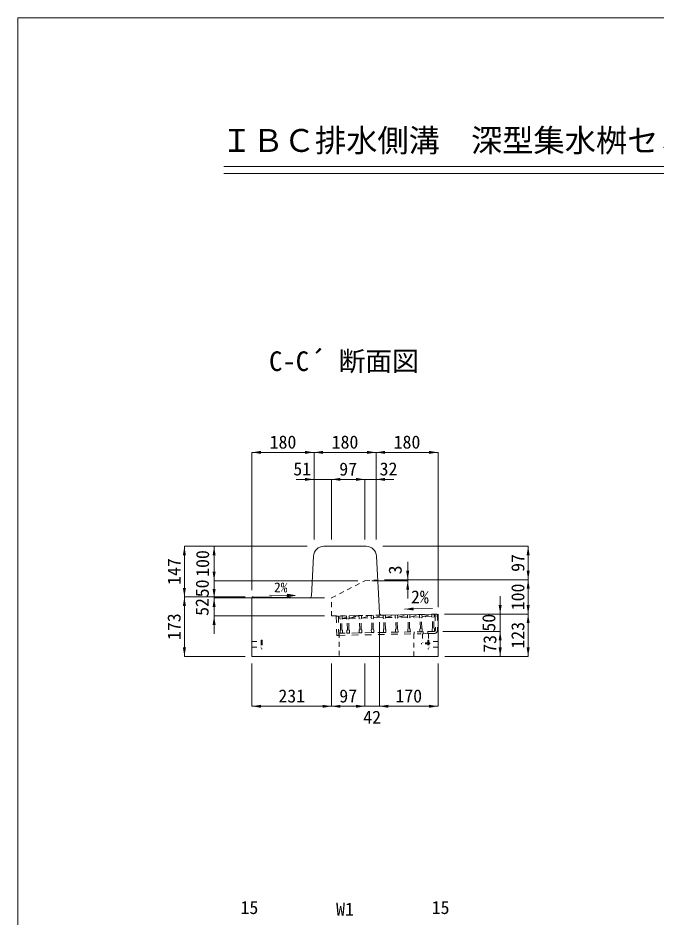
# Model space of a CAD drawing. Units: millimetres at full size. Extents: x 5964 to 125098, y -10801 to 28073.
# Drawn here: x 66871 to 68723, y 2491 to 5102 of the extents above; entities that cross this region are included whole.
import ezdxf
from ezdxf.enums import TextEntityAlignment as Align

# ---------------------------------------------------------------- set-up
doc = ezdxf.new("R2010")
doc.units = ezdxf.units.MM
doc.header["$LTSCALE"] = 19
doc.linetypes.add('USER1', pattern=[1.35, 0.75, -0.6])
doc.linetypes.add('USER3', pattern=[2, 1, -1])
for name, color, linetype, lineweight in [('0_2', 7, 'Continuous', 20), ('インサート', 3, 'USER1', 9), ('グレーチング', 7, 'USER1', 5), ('寸法引出', 7, 'Continuous', 9), ('寸法線', 7, 'Continuous', 9), ('本体', 2, 'Continuous', 9), ('枠', 5, 'Continuous', 5)]:
    doc.layers.add(name, color=color, linetype=linetype, lineweight=lineweight)
doc.styles.add('ＭＳ ゴシック', font='')
doc.styles.get('ＭＳ ゴシック').set_extended_font_data('MS Gothic')

# ---------------------------------------------------------------- blocks, each defined once
blk = doc.blocks.new('filled_arrow')
at = {"color": 0, "linetype": 'Continuous', "lineweight": -2}
blk.add_solid([(7.5, 1.25), (0, 0), (7.5, -1.25)], dxfattribs=at)

msp = doc.modelspace()

# ---------------------------------------------------------------- hatches: boundary and pattern name
at = {"layer": '寸法引出'}
msp.add_hatch(color=256, dxfattribs=at).paths.add_polyline_path([(67652.63, 3428.28), (67652.5, 3420.78), (67675.06, 3424.14)])

# ---------------------------------------------------------------- linework, layer by layer
at = {"layer": '0_2'}
for p, q in [((67468.14, 4669.84), (69902.6, 4669.84)), ((67468.14, 4649.84), (69902.6, 4649.84))]:
    msp.add_line(p, q, dxfattribs=at)
at = {"layer": 'インサート'}
for p, q in [((67549.93, 3290.79), (67576.93, 3290.79)), ((67576.93, 3294.79), (67576.93, 3269.79)), ((67576.93, 3294.79), (67579.93, 3294.79)), ((67579.93, 3294.79), (67579.93, 3269.79)), ((68062.04, 3313.71), (68045.05, 3313.37)), ((68045.05, 3313.37), (68045.59, 3286.37)), ((68062.93, 3294.79), (68059.93, 3294.79)), ((68059.93, 3294.79), (68059.93, 3269.79)), ((68062.04, 3313.71), (68062.58, 3286.71)), ((68062.93, 3294.79), (68062.93, 3269.79)), ((68089.93, 3290.79), (68062.93, 3290.79)), ((67549.93, 3273.79), (67576.93, 3273.79)), ((67576.93, 3269.79), (67579.93, 3269.79)), ((68066.58, 3286.79), (68041.59, 3286.29)), ((68041.59, 3286.29), (68041.65, 3283.29)), ((68066.64, 3283.79), (68041.65, 3283.29)), ((68062.93, 3269.79), (68059.93, 3269.79)), ((68089.93, 3273.79), (68062.93, 3273.79)), ((68066.58, 3286.79), (68066.64, 3283.79))]:
    msp.add_line(p, q, dxfattribs=at)
at = {"layer": 'グレーチング', "linetype": 'USER3'}
for p, q in [((67804.73, 3364.57), (68087.67, 3370.23)), ((67972.93, 3360.93), (68001.09, 3368.5)), ((68001.09, 3368.5), (68001.25, 3360.5)), ((68008.09, 3368.64), (68008.25, 3360.64)), ((68008.23, 3361.64), (68036.38, 3369.2)), ((68036.38, 3369.2), (68036.54, 3361.2)), ((68043.38, 3369.34), (68043.54, 3361.34)), ((68043.52, 3362.34), (68071.67, 3369.91)), ((68071.67, 3369.91), (68071.83, 3361.91)), ((68078.67, 3370.05), (68078.83, 3362.05)), ((68081.67, 3370.11), (68082.59, 3324.12)), ((68087.67, 3370.23), (68088.59, 3324.24)), ((67800.73, 3364.49), (67794.73, 3364.37)), ((67794.73, 3364.37), (67795.85, 3308.38)), ((67800.73, 3364.49), (67801.85, 3308.5)), ((67804.73, 3364.57), (67804.89, 3356.57)), ((67806.42, 3355.1), (67804.89, 3356.57)), ((67807.04, 3324.11), (67806.42, 3355.1)), ((67810.42, 3355.18), (67811.88, 3356.71)), ((67811.03, 3324.19), (67810.42, 3355.18)), ((67811.72, 3364.71), (67811.88, 3356.71)), ((67811.86, 3357.71), (67824.8, 3361.13)), ((67811.86, 3357.71), (67824.86, 3357.97)), ((67824.72, 3364.97), (67824.88, 3356.97)), ((67826.41, 3355.5), (67824.88, 3356.97)), ((67827.03, 3324.51), (67826.41, 3355.5)), ((67830.41, 3355.58), (67831.88, 3357.11)), ((67831.03, 3324.59), (67830.41, 3355.58)), ((67831.72, 3365.11), (67831.88, 3357.11)), ((67831.86, 3358.11), (67860.95, 3358.69)), ((67832.66, 3358.13), (67860.81, 3365.69)), ((67860.51, 3365.69), (67860.67, 3357.69)), ((67862.2, 3356.22), (67860.67, 3357.69)), ((67862.82, 3325.22), (67862.2, 3356.22)), ((67866.2, 3356.3), (67867.67, 3357.83)), ((67866.82, 3325.3), (67866.2, 3356.3)), ((67867.51, 3365.83), (67867.67, 3357.83)), ((67867.65, 3358.83), (67895.81, 3366.39)), ((67867.65, 3358.83), (67895.95, 3359.39)), ((67895.51, 3366.39), (67895.67, 3358.39)), ((67897.2, 3356.92), (67895.67, 3358.39)), ((67897.82, 3325.92), (67897.2, 3356.92)), ((67901.2, 3357), (67902.67, 3358.53)), ((67901.82, 3326), (67901.2, 3357)), ((67902.51, 3366.53), (67902.67, 3358.53)), ((67902.65, 3359.53), (67930.8, 3367.09)), ((67930.94, 3360.09), (67902.65, 3359.53)), ((67930.8, 3367.09), (67930.96, 3359.09)), ((67932.49, 3357.62), (67930.96, 3359.09)), ((67933.11, 3326.63), (67932.49, 3357.62)), ((67936.49, 3357.7), (67937.96, 3359.23)), ((67937.11, 3326.71), (67936.49, 3357.7)), ((67937.8, 3367.23), (67937.96, 3359.23)), ((67937.94, 3360.23), (67966.09, 3367.8)), ((67937.94, 3360.23), (67966.23, 3360.8)), ((67965.79, 3367.79), (67965.95, 3359.79)), ((67967.48, 3358.32), (67965.95, 3359.79)), ((67968.1, 3327.33), (67967.48, 3358.32)), ((67971.48, 3358.4), (67972.95, 3359.93)), ((67972.1, 3327.41), (67971.48, 3358.4)), ((67972.79, 3367.93), (67972.95, 3359.93)), ((68001.23, 3361.5), (67972.93, 3360.93)), ((68002.78, 3359.03), (68001.25, 3360.5)), ((68003.4, 3328.04), (68002.78, 3359.03)), ((68006.78, 3359.11), (68008.25, 3360.64)), ((68007.4, 3328.12), (68006.78, 3359.11)), ((68036.52, 3362.2), (68008.23, 3361.64)), ((68038.07, 3359.73), (68036.54, 3361.2)), ((68038.69, 3328.74), (68038.07, 3359.73)), ((68042.07, 3359.81), (68043.54, 3361.34)), ((68042.69, 3328.82), (68042.07, 3359.81)), ((68071.81, 3362.91), (68043.52, 3362.34)), ((68073.36, 3360.44), (68071.83, 3361.91)), ((68073.98, 3329.45), (68073.36, 3360.44)), ((68077.36, 3360.52), (68078.83, 3362.05)), ((68077.98, 3329.53), (68077.36, 3360.52)), ((67801.73, 3314.5), (68034.88, 3319.16)), ((67807.04, 3324.11), (67805.57, 3322.58)), ((67805.57, 3322.58), (67805.73, 3314.58)), ((67811.03, 3324.19), (67812.56, 3322.72)), ((67812.56, 3322.72), (67812.72, 3314.72)), ((67827.03, 3324.51), (67825.56, 3322.98)), ((67825.56, 3322.98), (67825.72, 3314.98)), ((67831.03, 3324.59), (67832.56, 3323.12)), ((67832.56, 3323.12), (67832.72, 3315.12)), ((67862.82, 3325.22), (67861.35, 3323.69)), ((67861.35, 3323.69), (67861.51, 3315.7)), ((67866.82, 3325.3), (67868.35, 3323.83)), ((67868.35, 3323.83), (67868.51, 3315.84)), ((67897.82, 3325.92), (67896.35, 3324.39)), ((67896.35, 3324.39), (67896.51, 3316.4)), ((67903.51, 3316.54), (67896.51, 3316.4)), ((67901.82, 3326), (67903.35, 3324.53)), ((67903.35, 3324.53), (67903.51, 3316.54)), ((67933.11, 3326.63), (67931.64, 3325.1)), ((67931.64, 3325.1), (67931.8, 3317.1)), ((67931.8, 3317.1), (67938.8, 3317.24)), ((67937.11, 3326.71), (67938.64, 3325.24)), ((67938.64, 3325.24), (67938.8, 3317.24)), ((67968.1, 3327.33), (67966.63, 3325.8)), ((67966.63, 3325.8), (67966.79, 3317.8)), ((67973.79, 3317.94), (67966.79, 3317.8)), ((67972.1, 3327.41), (67973.63, 3325.94)), ((67973.63, 3325.94), (67973.79, 3317.94)), ((68003.4, 3328.04), (68001.93, 3326.51)), ((68001.93, 3326.51), (68002.09, 3318.51)), ((68009.09, 3318.65), (68002.09, 3318.51)), ((68007.4, 3328.12), (68008.93, 3326.65)), ((68008.93, 3326.65), (68009.09, 3318.65)), ((68020.68, 3318.88), (68020.8, 3312.88)), ((68078.67, 3320.04), (68035.68, 3319.18)), ((68038.69, 3328.74), (68037.22, 3327.21)), ((68037.22, 3327.21), (68037.38, 3319.21)), ((68044.26, 3319.16), (68037.27, 3318.88)), ((68042.69, 3328.82), (68044.22, 3327.35)), ((68044.22, 3327.35), (68044.38, 3319.35)), ((68047.18, 3319.41), (68047.3, 3313.41)), ((68060.17, 3319.67), (68060.29, 3313.67)), ((68073.98, 3329.45), (68072.51, 3327.92)), ((68072.51, 3327.92), (68072.67, 3319.92)), ((68079.67, 3320.06), (68072.67, 3319.92)), ((68077.98, 3329.53), (68079.51, 3328.06)), ((68079.51, 3328.06), (68079.67, 3320.06)), ((67801.85, 3308.5), (67795.85, 3308.38)), ((67801.85, 3308.5), (68029.8, 3313.06)), ((67805.73, 3314.58), (67812.72, 3314.72)), ((67825.72, 3314.98), (67832.72, 3315.12)), ((67861.51, 3315.7), (67868.51, 3315.84)), ((68078.79, 3314.04), (68029.8, 3313.06))]:
    msp.add_line(p, q, dxfattribs=at)
for radius, start, end in [(4, 271.14586, 1.14572), (10, 271.14571, 1.14575)]:
    msp.add_arc((68078.59, 3324.04), radius, start, end, dxfattribs=at)
at = {"layer": '寸法引出'}
msp.add_line((67675.06, 3424.14), (67601.05, 3425.42), dxfattribs=at)
at = {"layer": '寸法引出', "lineweight": 13}
msp.add_lwpolyline([(67652.63, 3428.28), (67652.5, 3420.78), (67675.06, 3424.14)], close=True, dxfattribs=at)
at = {"layer": '寸法線'}
for p, q in [((67549.93, 3839.99), (67729.93, 3839.99)), ((67549.93, 3440.25), (67549.93, 3839.99)), ((67729.93, 3839.99), (67909.93, 3839.99)), ((67729.93, 3587.29), (67729.93, 3839.99)), ((67729.93, 3587.29), (67729.93, 3839.99)), ((67909.93, 3587.29), (67909.93, 3839.99)), ((67909.93, 3839.99), (68089.93, 3839.99)), ((67909.93, 3587.29), (67909.93, 3839.99)), ((68089.93, 3390.29), (68089.93, 3839.99)), ((67677.93, 3761.54), (67832.75, 3761.54)), ((67729.93, 3587.29), (67729.93, 3761.54)), ((67780.75, 3587.29), (67780.75, 3761.54)), ((67780.75, 3761.54), (67877.64, 3761.54)), ((67780.75, 3587.29), (67780.75, 3761.54)), ((67825.64, 3761.54), (67961.93, 3761.54)), ((67877.64, 3587.29), (67877.64, 3761.54)), ((67877.64, 3587.29), (67877.64, 3761.54)), ((67909.93, 3587.29), (67909.93, 3761.54)), ((67353.69, 3567.29), (67353.69, 3420.25)), ((67709.93, 3567.29), (67353.69, 3567.29)), ((67439.97, 3567.29), (67439.97, 3467.19)), ((67709.93, 3567.29), (67439.97, 3567.29)), ((67929.93, 3567.29), (68351.6, 3567.29)), ((68351.6, 3470.19), (68351.6, 3567.29)), ((67439.97, 3519.19), (67439.97, 3365.19)), ((68001.93, 3522.19), (68001.93, 3415.19)), ((67439.97, 3469.19), (67439.97, 3312.83)), ((67857.64, 3467.19), (67439.97, 3467.19)), ((67857.64, 3467.19), (67439.97, 3467.19)), ((67897.64, 3467.19), (68001.93, 3467.19)), ((67934.79, 3470.19), (68001.93, 3470.19)), ((67934.79, 3470.19), (68351.6, 3470.19)), ((67934.79, 3470.19), (68351.6, 3470.19)), ((68351.6, 3370.27), (68351.6, 3470.19)), ((68270.39, 3422.27), (68270.39, 3268.17)), ((67529.93, 3420.25), (67353.69, 3420.25)), ((67353.69, 3420.25), (67353.69, 3247.29)), ((67529.93, 3420.25), (67353.69, 3420.25)), ((67760.75, 3417.19), (67439.97, 3417.19)), ((67760.75, 3417.19), (67439.97, 3417.19)), ((68108.8, 3370.27), (68270.39, 3370.27)), ((68108.8, 3370.27), (68351.6, 3370.27)), ((68108.8, 3370.27), (68351.6, 3370.27)), ((68351.6, 3370.27), (68351.6, 3247.29)), ((67760.75, 3364.83), (67439.97, 3364.83)), ((67919.93, 3347.29), (67919.93, 3102.57)), ((67919.93, 3347.29), (67919.93, 3102.57)), ((68103.68, 3320.17), (68270.39, 3320.17)), ((68103.68, 3320.17), (68270.39, 3320.17)), ((68270.39, 3320.17), (68270.39, 3247.29)), ((67529.93, 3247.29), (67353.69, 3247.29)), ((68109.93, 3247.29), (68270.39, 3247.29)), ((68109.93, 3247.29), (68351.6, 3247.29)), ((67549.93, 3227.29), (67549.93, 3102.57)), ((67780.75, 3227.29), (67780.75, 3102.57)), ((67780.75, 3227.29), (67780.75, 3102.57)), ((67877.64, 3227.29), (67877.64, 3102.57)), ((67877.64, 3227.29), (67877.64, 3102.57)), ((68089.93, 3227.29), (68089.93, 3102.57)), ((67549.93, 3102.57), (67780.75, 3102.57)), ((67780.75, 3102.57), (67877.64, 3102.57)), ((67825.64, 3102.57), (67971.93, 3102.57)), ((67919.93, 3102.57), (68089.93, 3102.57))]:
    msp.add_line(p, q, dxfattribs=at)
msp.add_lwpolyline([(67992.78, 3384.63), (68018.77, 3385.33), (68073.99, 3386.82)], dxfattribs=at)
at = {"layer": '本体', "lineweight": 20}
for p, q in [((67758.47, 3567.29), (67881.39, 3567.29)), ((67722.75, 3423.7), (67728.51, 3538.79)), ((67919.59, 3374.06), (67911.36, 3538.79)), ((67549.93, 3417.19), (67549.93, 3247.29)), ((67715.63, 3417.05), (67552.99, 3420.19)), ((67926.71, 3367.41), (68089.93, 3370.29)), ((68089.93, 3370.29), (68089.93, 3247.29)), ((68089.93, 3247.29), (67549.93, 3247.29))]:
    msp.add_line(p, q, dxfattribs=at)
at = {"layer": '本体', "linetype": 'USER1'}
for p, q in [((67780.75, 3417.19), (67877.64, 3467.19)), ((67877.64, 3467.19), (67914.79, 3470.19)), ((67780.75, 3364.83), (67780.75, 3417.19)), ((67780.75, 3364.83), (67926.71, 3367.41)), ((68019.93, 3247.29), (68019.93, 3319.05)), ((67802.83, 3315.21), (67802.83, 3247.29))]:
    msp.add_line(p, q, dxfattribs=at)
at = {"layer": '本体', "lineweight": 20}
for centre, radius, start, end in [((67758.47, 3537.29), 30, 90, 177.13817), ((67881.39, 3537.29), 30, 2.8628, 90), ((67715.76, 3424.05), 7, 268.89118, 357.13817), ((67552.93, 3417.19), 3, 88.89118, 180), ((67926.59, 3374.41), 7, 182.8628, 271.01148)]:
    msp.add_arc(centre, radius, start, end, dxfattribs=at)
at = {"layer": '枠', "lineweight": 20}
for p, q in [((66870.6, -412.69), (66870.6, 5101.59)), ((66870.6, 5101.59), (74870.6, 5101.59))]:
    msp.add_line(p, q, dxfattribs=at)

# ---------------------------------------------------------------- block references
at = {"layer": '寸法線', "xscale": 3.47, "yscale": 3.47}
for p in [(67549.93, 3839.99), (67729.93, 3839.99), (67909.93, 3839.99), (67780.75, 3761.54), (67780.75, 3761.54), (67909.93, 3761.54), (67549.93, 3102.57), (67780.75, 3102.57), (67919.93, 3102.57), (67919.93, 3102.57)]:
    msp.add_blockref('filled_arrow', p, dxfattribs=at)
for p, rotation in [((67729.93, 3839.99), 180), ((67909.93, 3839.99), 180), ((68089.93, 3839.99), 180), ((67729.93, 3761.54), 180), ((67877.64, 3761.54), 180), ((67877.64, 3761.54), 180), ((67353.69, 3567.29), 270), ((67439.97, 3567.29), 270), ((68351.6, 3567.29), 270), ((67439.97, 3467.19), 90), ((67439.97, 3467.19), 90), ((68001.93, 3470.19), 90), ((68351.6, 3470.19), 90), ((68001.93, 3467.19), 270), ((68351.6, 3470.19), 270), ((67353.69, 3420.25), 90), ((67439.97, 3417.19), 90), ((67353.69, 3420.25), 270), ((67439.97, 3417.19), 270), ((68270.39, 3370.27), 90), ((68351.6, 3370.27), 90), ((67992.78, 3384.63), 1.5), ((68351.6, 3370.27), 270), ((67439.97, 3364.83), 270), ((68270.39, 3320.17), 270), ((68270.39, 3320.17), 270), ((67353.69, 3247.29), 90), ((68270.39, 3247.29), 90), ((68351.6, 3247.29), 90), ((67780.75, 3102.57), 180), ((67877.64, 3102.57), 180), ((67877.64, 3102.57), 180), ((68089.93, 3102.57), 180)]:
    msp.add_blockref('filled_arrow', p, dxfattribs=dict(at, rotation=rotation))

# ---------------------------------------------------------------- texts
at = {"layer": '0_2', "style": 'ＭＳ ゴシック'}
for s, height, p in [('ＩＢＣ排水側溝  深型集水桝セミフラットＢⅢ型 ４００型', 66.46, (68661.77, 4745.81)), ('2%', 37.98, (68037.32, 3420.22))]:
    msp.add_text(s, height=height, dxfattribs=at).set_placement(p, align=Align.MIDDLE_CENTER)
msp.add_text('C-C´ 断面図', height=56.96, dxfattribs=at).set_placement((67599.4, 4059.27), align=Align.BOTTOM_LEFT)
msp.add_text('2%', height=28.48, rotation=359, dxfattribs=at).set_placement((67633.32, 3447.98), align=Align.MIDDLE_CENTER)
at = {"layer": '寸法線', "style": 'ＭＳ ゴシック'}
for s, p in [('180', (67639.93, 3869.99)), ('180', (67819.93, 3869.99)), ('180', (67999.93, 3869.99)), ('51', (67695.77, 3792.05)), ('97', (67829.19, 3791.54)), ('32', (67946.25, 3792.05)), ('231', (67665.34, 3132.57)), ('97', (67829.19, 3132.57)), ('170', (68004.93, 3132.57)), ('42', (67898.78, 3070.81)), ('15', (67542.43, 2518.16)), ('15', (68097.43, 2518.16)), ('W1', (67819.93, 2513.16))]:
    msp.add_text(s, height=37.98, dxfattribs=at).set_placement(p, align=Align.MIDDLE_CENTER)
for s, p in [('100', (67406.37, 3517.24)), ('147', (67323.69, 3493.77)), ('97', (68321.6, 3518.74)), ('3', (67965.49, 3498.6)), ('50', (67405.44, 3445.01)), ('100', (68321.6, 3420.23)), ('52', (67404.97, 3391.01)), ('173', (67323.69, 3333.77)), ('50', (68237.32, 3345.22)), ('123', (68321.6, 3308.78)), ('73', (68240.39, 3283.73))]:
    msp.add_text(s, height=37.98, rotation=90, dxfattribs=at).set_placement(p, align=Align.MIDDLE_CENTER)

doc.saveas('drawing.dxf')
